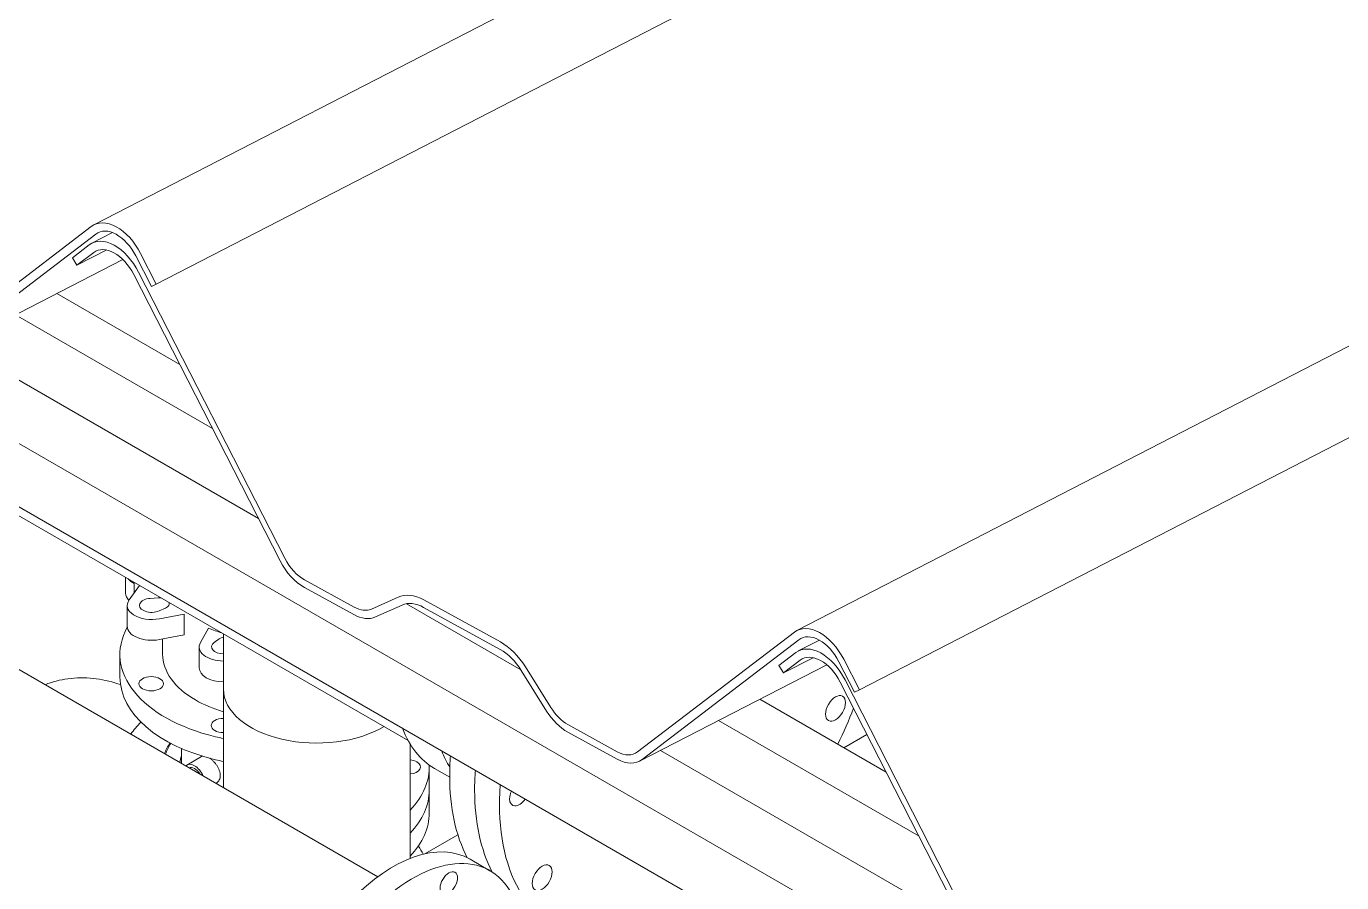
# Model space of a CAD drawing. Header units: millimetres. Extents: x -312439 to 477422, y -331570 to 212570.
# Drawn here: x 399505 to 400231, y 93810 to 94284 of the extents above; entities that cross this region are included whole.
import ezdxf

# ---------------------------------------------------------------- set-up
doc = ezdxf.new("R2010")
doc.units = ezdxf.units.MM

msp = doc.modelspace()

# ---------------------------------------------------------------- linework, layer by layer
at = {"color": 0, "linetype": 'Continuous', "lineweight": 0, "extrusion": (8.40036e-17, 0.816497, 0.57735)}
for p, q in [((397280.542, 95334.72), (402000.038, 92609.917)), ((397280.542, 95299.715), (402000.038, 92574.913)), ((400687.107, 94763.95), (399542.084, 94173.797)), ((399576.548, 94141.011), (400721.571, 94731.163)), ((401075.507, 94539.707), (399930.484, 93949.555)), ((399964.948, 93916.768), (401109.971, 94506.92)), ((399540.648, 94172.888), (399454.049, 94106.668)), ((399552.357, 94169.489), (399540.911, 94163.59)), ((399456.566, 94102.485), (399543.165, 94168.705)), ((399539.475, 94162.68), (399530.227, 94155.608)), ((399530.227, 94155.608), (399532.744, 94151.426)), ((399532.744, 94151.426), (399549.161, 94159.887)), ((399532.744, 94151.426), (399541.992, 94158.498)), ((399565.252, 94156.57), (399573.889, 94139.671)), ((399576.548, 94141.011), (399567.91, 94157.909)), ((399558.081, 94154.637), (399455.131, 94101.575)), ((399647.611, 93989.471), (399566.738, 94147.702)), ((399564.08, 94146.363), (399644.953, 93988.132)), ((399573.889, 94139.671), (399576.548, 94141.011)), ((399521.62, 94135.845), (399589.481, 94096.665)), ((399498.739, 94124.052), (399607.609, 94061.196)), ((399466.706, 94107.542), (399632.99, 94011.538)), ((399439.934, 94047.995), (399715.648, 93888.812)), ((399398.342, 93987.007), (399698.892, 93813.485)), ((399559.616, 93970.189), (399559.616, 93978.897)), ((399561.599, 93966.58), (399567.246, 93974.492)), ((399564.368, 93970.459), (399564.368, 93976.154)), ((399658.373, 93973.355), (399685.683, 93958.35)), ((399685.789, 93962.497), (399658.504, 93977.488)), ((399573.21, 93967.325), (399577.604, 93967.638)), ((399710.191, 93968.048), (399695.445, 93961.428)), ((399766.653, 93943.248), (399724.372, 93966.477)), ((399560.479, 93951.963), (399560.479, 93963.464)), ((399581.67, 93961.97), (399578.18, 93960.398)), ((399591.98, 93958.639), (399578.28, 93956.031)), ((399591.98, 93947.138), (399591.98, 93958.639)), ((399697.602, 93957.03), (399712.347, 93963.651)), ((399714.695, 93964.365), (399777.974, 93927.831)), ((399724.267, 93962.33), (399766.547, 93939.101)), ((399578.28, 93944.53), (399591.98, 93947.138)), ((399580.077, 93936.447), (399580.077, 93944.872)), ((399600.935, 93942.951), (399605.453, 93950.861)), ((399608.498, 93942.893), (399611.222, 93944.908)), ((399613.681, 93862.681), (399613.681, 93947.683)), ((399929.048, 93948.645), (399842.449, 93882.425)), ((399844.966, 93878.242), (399931.565, 93944.462)), ((399942.871, 93944.249), (399931.221, 93938.244)), ((399600.253, 93928.999), (399600.253, 93940.5)), ((399929.786, 93937.335), (399920.537, 93930.262)), ((399556.498, 93936.447), (399556.498, 93923.745)), ((399946.927, 93930.624), (399843.531, 93877.333)), ((399920.537, 93930.262), (399923.054, 93926.08)), ((399923.054, 93926.08), (399939.471, 93934.541)), ((399923.054, 93926.08), (399932.303, 93933.152)), ((399953.652, 93932.327), (399962.289, 93915.429)), ((399964.948, 93916.768), (399956.31, 93933.666)), ((399778.203, 93927.469), (399792.207, 93905.053)), ((399794.526, 93906.992), (399780.521, 93929.408)), ((400037.922, 93764.125), (399957.048, 93922.356)), ((399954.39, 93921.017), (400035.263, 93762.786)), ((399962.289, 93915.429), (399964.948, 93916.768)), ((399910.02, 93911.602), (399979.791, 93871.32)), ((399803.863, 93893.421), (399831.174, 93878.416)), ((399831.254, 93882.577), (399803.969, 93897.567)), ((399887.139, 93899.809), (399997.92, 93835.85)), ((399716.756, 93823.581), (399716.756, 93886.865)), ((399969.159, 93892.122), (399956.459, 93884.79)), ((399590.397, 93876.124), (399590.397, 93884.403)), ((399601.548, 93879.889), (399593.468, 93875.225)), ((399855.106, 93883.299), (400023.301, 93786.192)), ((399727.371, 93848.736), (399727.371, 93874.139)), ((399730.278, 93873.294), (399738.645, 93868.463)), ((399609.919, 93865.39), (399609.454, 93865.122)), ((399743.19, 93836.669), (399724.87, 93826.092)), ((399749.913, 93823.171), (399760.912, 93816.82))]:
    msp.add_line(p, q, dxfattribs=at)
at = {"color": 0, "linetype": 'Continuous', "lineweight": 0}
for centre, major_axis, ratio, start_param, end_param in [((399553.908, 94150.855), (-11.825, 22.942), 0.6074486, 4.7067872, 6.3913733), ((399553.908, 94150.855), (-9.58, 18.587), 0.6074486, 4.7067872, 6.3913733), ((399552.736, 94140.648), (-11.825, 22.942), 0.6074486, 4.7067872, 6.3913733), ((399552.736, 94140.648), (-9.58, 18.587), 0.6074486, 4.7067872, 6.3913733), ((399658.955, 93995.186), (11.825, -22.942), 0.6074486, 4.7067872, 5.5477045), ((399658.955, 93995.186), (-9.58, 18.587), 0.6074486, 1.5651945, 2.4074876), ((399574.021, 93981.69), (-14.405, 0), 0.5773503, 0.4508742, 0.8364399), ((399574.035, 93963.464), (-13.556, 0), 0.5773503, 5.8737687, 8.1724889), ((399574.021, 93970.189), (-14.405, 0), 0.5773503, 0, 0.4962001), ((399574.035, 93963.464), (-6.737, 0), 0.5773503, 4.8351545, 8.5166127), ((399578.279, 93964.479), (5.512, 0), 0.5773503, 1.4129203, 1.6935618), ((399723.709, 93940.485), (-14.069, 27.297), 0.6074486, 5.5490802, 6.2504354), ((399578.279, 93964.479), (5.512, 0), 0.5773503, 5.3750201, 6.4410613), ((399686.24, 93980.195), (9.58, -18.587), 0.6074486, 5.5490802, 6.2504354), ((399723.709, 93940.485), (-11.825, 22.942), 0.6074486, 5.5490802, 6.2504354), ((399641.935, 93936.447), (-85.437, 0), 0.5773503, 5.9753277, 7.4612826), ((399574.035, 93951.963), (-13.556, 0), 0.5773503, 0, 1.8893036), ((399686.24, 93980.195), (11.825, -22.942), 0.6074486, 5.5490796, 6.2504361), ((399942.308, 93926.612), (-11.825, 22.942), 0.6074486, 4.7067872, 6.3913733), ((399641.935, 93979.702), (61.857, 0), 0.5773503, 4.0816104, 4.2215114), ((399615.567, 93942.95), (5.512, 0), 0.5773503, 1.920184, 2.47896), ((399942.308, 93926.612), (-9.58, 18.587), 0.6074486, 4.7067872, 6.3913733), ((399613.81, 93940.5), (-13.556, 0), 0.5773503, 5.964678, 7.8444589), ((399613.81, 93940.5), (-6.737, 0), 0.5773503, 5.6205526, 7.8348194), ((399765.989, 93917.256), (11.825, -22.942), 0.6074486, 1.7061324, 2.4074876), ((399765.989, 93917.256), (-14.069, 27.297), 0.6074486, 4.847725, 5.5490802), ((399943.046, 93915.302), (-11.825, 22.942), 0.6074486, 4.7067872, 6.3913733), ((399641.935, 93936.447), (61.857, 0), 0.5773503, 3.1415927, 3.9269908), ((399943.046, 93915.302), (-9.58, 18.587), 0.6074486, 4.7067872, 6.3913733), ((399641.935, 93923.745), (85.437, 0), 0.5773503, 3.1415927, 4.3196899), ((399613.81, 93928.999), (-13.556, 0), 0.5773503, 0, 1.5612736), ((399665.218, 93917.09), (51.538, 0), 0.5773503, 3.1415927, 5.517687), ((399665.218, 93917.09), (-51.538, 0), 0.5773503, 0, 2.3760943), ((399641.935, 93936.447), (61.857, 0), 0.5773503, 3.9269908, 4.238039), ((399613.692, 93897.082), (-6.798, 0), 0.5773503, 4.7141399, 7.8522307), ((399804.421, 93915.266), (11.825, -22.942), 0.6074486, 4.8477244, 5.5490809), ((399804.421, 93915.266), (-9.58, 18.587), 0.6074486, 1.7061324, 2.4074876), ((399870.772, 93913.747), (-73.953, -128.091), 0.5773503, 1.6912095, 1.8400055), ((399641.935, 93874.139), (85.437, 0), 0.5773503, 2.6147213, 2.7656223), ((399782.918, 93964.469), (-52.64, -91.175), 0.5773503, 5.8338726, 6.2831853), ((399641.935, 93874.139), (62.164, 0), 0.5773503, 2.763109, 2.9351155), ((399641.935, 93874.939), (61.184, 0), 0.5773503, 2.7871538, 2.9650144), ((399641.935, 93936.447), (-85.437, 0), 0.5773503, 1.1780972, 1.2337501), ((399641.935, 93874.939), (52.364, 0), 0.5773503, 2.9636533, 3.0880077), ((399804.571, 93951.967), (-52.64, -91.175), 0.5773503, 5.8338726, 5.9829284), ((399843.228, 93929.649), (-73.953, -128.091), 0.5773503, 5.4083875, 5.4977871), ((399831.706, 93900.275), (9.58, -18.587), 0.6074486, 5.5490802, 6.3913733), ((399597.653, 93867.975), (4.186, -7.25), 0.5773503, 1.4033056, 3.3090834), ((399597.653, 93867.975), (-3.261, 5.649), 0.5773503, 4.7652923, 6.230282), ((399641.935, 93923.745), (85.437, 0), 0.5773503, 4.3196899, 4.3753427), ((399715.735, 93874.139), (6.798, 0), 0.5773503, 0.7853982, 1.4200266), ((399715.735, 93874.139), (6.798, 0), 0.5773503, 4.8631587, 7.0685835), ((399641.935, 93874.139), (85.437, 0), 0.5773503, 5.7793774, 6.3043301), ((399857, 93921.698), (-73.953, -128.091), 0.5773503, 5.4083875, 5.4977871), ((399831.706, 93900.275), (11.825, -22.942), 0.6074486, 5.550456, 6.3913733), ((399843.228, 93929.649), (-73.953, -128.091), 0.5773503, 5.4977871, 5.9328567), ((399870.772, 93913.747), (-73.953, -128.091), 0.5773503, 5.4083875, 5.4977871), ((399641.935, 93861.437), (85.437, 0), 0.5773503, 5.7793774, 6.2831853), ((399857, 93921.698), (-73.953, -128.091), 0.5773503, 5.4977871, 5.932538), ((399777.229, 93859.74), (-3.889, -6.736), 0.5773503, 4.8787573, 5.4977871), ((399870.772, 93913.747), (-73.953, -128.091), 0.5773503, 5.4977871, 6.0209723), ((399777.229, 93859.74), (-3.889, -6.736), 0.5773503, 5.4977871, 7.6876133), ((399641.935, 93848.736), (85.437, 0), 0.5773503, 5.7793774, 6.2831853), ((399707.194, 93749.181), (42.718, 73.99), 0.5773503, 0, 1.1780972), ((399718.194, 93742.83), (-42.718, -73.99), 0.5773503, 2.833735, 4.3196899), ((399641.935, 93812.231), (85.437, 0), 0.5773503, 0.2806931, 0.3790383)]:
    msp.add_ellipse(centre, major_axis=major_axis, ratio=ratio, start_param=start_param, end_param=end_param, dxfattribs=at)
for centre, major_axis in [((399573.752, 93920.141), (-6.798, 0)), ((399951.782, 93906.511), (-3.889, -6.736)), ((399789.761, 93812.968), (-3.889, -6.736)), ((399738.164, 93810.031), (-3.399, -5.887))]:
    msp.add_ellipse(centre, major_axis=major_axis, ratio=0.5773503, dxfattribs=at)
for points, knots in [([(399556.786, 93919.694), (399556.306, 93919.856), (399555.824, 93920.013), (399546.442, 93922.978), (399537.041, 93924.161), (399523.41, 93922.331), (399519.155, 93921.237), (399515.09, 93919.603)], [4.91715408, 4.91715408, 4.91715408, 4.91715408, 4.93503834, 4.93503834, 5.26465227, 5.26465227, 5.41588395, 5.41588395, 5.41588395, 5.41588395]), ([(399609.919, 93865.39), (399610.211, 93865.559), (399610.489, 93865.778), (399610.983, 93866.307), (399611.198, 93866.617), (399611.546, 93867.311), (399611.679, 93867.695), (399611.853, 93868.506), (399611.895, 93868.933), (399611.895, 93869.793), (399611.853, 93870.254), (399611.679, 93871.21), (399611.546, 93871.705), (399611.198, 93872.695), (399610.983, 93873.191), (399610.489, 93874.153), (399610.211, 93874.619), (399609.626, 93875.493), (399609.298, 93875.931), (399608.593, 93876.771), (399608.217, 93877.175), (399607.442, 93877.918), (399607.044, 93878.259), (399606.455, 93878.708), (399606.262, 93878.847), (399606.071, 93878.974)], [30.950465, 30.950465, 30.950465, 30.950465, 33.5297118, 33.5297118, 36.1089586, 36.1089586, 38.6882054, 38.6882054, 41.2674522, 41.2674522, 43.846699, 43.846699, 46.4259458, 46.4259458, 49.0051926, 49.0051926, 51.5844394, 51.5844394, 54.1636241, 54.1636241, 56.7428088, 56.7428088, 59.3219936, 59.3219936, 60.5931656, 60.5931656, 60.5931656, 60.5931656])]:
    msp.add_open_spline(points, degree=3, knots=knots, dxfattribs=at)
msp.add_open_spline([(399602.086, 93880.112), (399601.891, 93880.059), (399601.711, 93879.984), (399601.548, 93879.889)], degree=3, dxfattribs=at)

doc.saveas('drawing.dxf')
